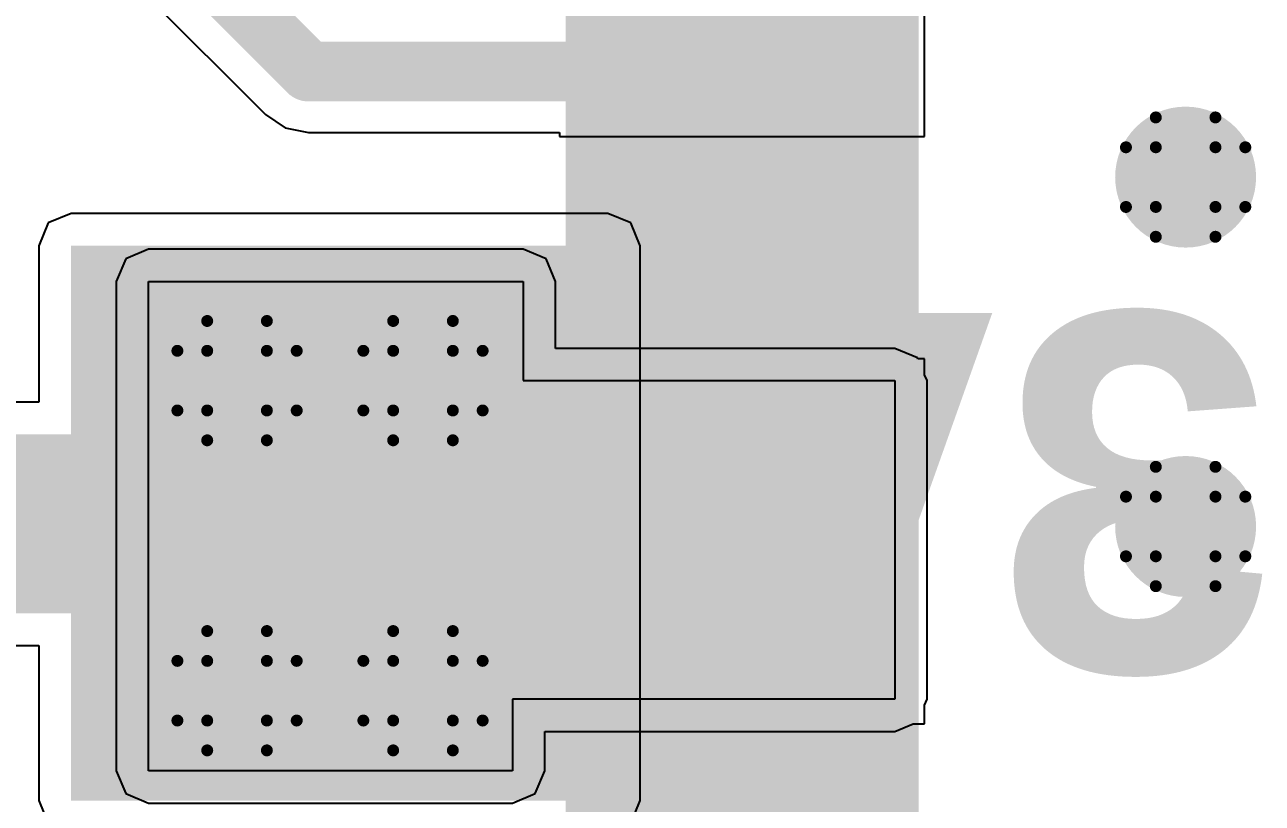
# Model space of a CAD drawing. Header units: inches. Extents: x -25 to 271, y -41 to 15.
# Drawn here: x -19.37 to -14.11, y -20.13 to -16.81 of the extents above; entities that cross this region are included whole.
import ezdxf

# ---------------------------------------------------------------- set-up
doc = ezdxf.new("R2010")
doc.units = ezdxf.units.IN
for name, color, linetype in [('Bottom Layer', 5, 'Continuous'), ('Bottom Overlay', 54, 'Continuous'), ('Bottom Paste', 16, 'Continuous'), ('Bottom Solder', 6, 'Continuous'), ('Drill Drawing', 1, 'Continuous'), ('Top Layer', 1, 'Continuous'), ('Top Solder', 216, 'Continuous'), ('Via Holes', 16, 'Continuous')]:
    doc.layers.add(name, color=color, linetype=linetype)
doc.styles.add('Arial_Bold', font='', dxfattribs={"height": 0.2})
doc.styles.get('Arial_Bold').set_extended_font_data('Arial', bold=True)

# ---------------------------------------------------------------- blocks, each defined once
blk = doc.blocks.new('FH12_30S_0_5SH_55__12')
at = {"layer": 'Top Layer'}
for points in [[(1.1, 0.975), (1.1, 2.275), (1.4, 2.275), (1.4, 0.975)], [(1.6, 0.975), (1.6, 2.275), (1.9, 2.275), (1.9, 0.975)], [(2.1, 0.975), (2.1, 2.275), (2.4, 2.275), (2.4, 0.975)], [(2.6, 0.975), (2.6, 2.275), (2.9, 2.275), (2.9, 0.975)], [(3.1, 0.975), (3.1, 2.275), (3.4, 2.275), (3.4, 0.975)], [(3.6, 0.975), (3.6, 2.275), (3.9, 2.275), (3.9, 0.975)], [(4.1, 0.975), (4.1, 2.275), (4.4, 2.275), (4.4, 0.975)]]:
    blk.add_hatch(color=1, dxfattribs=at).paths.add_polyline_path(points)
at = {"layer": 'Top Solder'}
for points in [[(0.9984, 0.8734), (0.9984, 2.3766), (1.5016, 2.3766), (1.5016, 0.8734)], [(1.4984, 0.8734), (1.4984, 2.3766), (2.0016, 2.3766), (2.0016, 0.8734)], [(1.9984, 0.8734), (1.9984, 2.3766), (2.5016, 2.3766), (2.5016, 0.8734)], [(2.4984, 0.8734), (2.4984, 2.3766), (3.0016, 2.3766), (3.0016, 0.8734)], [(2.9984, 0.8734), (2.9984, 2.3766), (3.5016, 2.3766), (3.5016, 0.8734)], [(3.4984, 0.8734), (3.4984, 2.3766), (4.0016, 2.3766), (4.0016, 0.8734)], [(3.9984, 0.8734), (3.9984, 2.3766), (4.5016, 2.3766), (4.5016, 0.8734)]]:
    blk.add_hatch(color=216, dxfattribs=at).paths.add_polyline_path(points)
blk = doc.blocks.new('TEST_POINT_B_77')
at = {"layer": 'Bottom Layer'}
blk.add_hatch(color=5, dxfattribs=at).paths.add_polyline_path([(0.381, 0.762), (-0.381, 0.762), (-0.762, 0.381), (-0.762, -0.381), (-0.381, -0.762), (0.381, -0.762), (0.762, -0.381), (0.762, 0.381)])
at = {"layer": 'Bottom Paste'}
blk.add_hatch(color=16, dxfattribs=at).paths.add_polyline_path([(0.381, 0.762), (-0.381, 0.762), (-0.762, 0.381), (-0.762, -0.381), (-0.381, -0.762), (0.381, -0.762), (0.762, -0.381), (0.762, 0.381)])
at = {"layer": 'Bottom Solder'}
blk.add_hatch(color=6, dxfattribs=at).paths.add_polyline_path([(0.4318, 0.8636), (-0.4318, 0.8636), (-0.8636, 0.4318), (-0.8636, -0.4318), (-0.4318, -0.8636), (0.4318, -0.8636), (0.8636, -0.4318), (0.8636, 0.4318)])
at = {"layer": 'Bottom Overlay'}
for points in [[(-0.4318, 0.9398, 0.2, 0.2, 0), (-0.9398, 0.4318, 0.2, 0.2, 0)], [(0.4318, 0.9398, 0.2, 0.2, 0), (-0.4318, 0.9398, 0.2, 0.2, 0)], [(0.9398, 0.4318, 0.2, 0.2, 0), (0.4318, 0.9398, 0.2, 0.2, 0)], [(-0.9398, 0.4318, 0.2, 0.2, 0), (-0.9398, -0.4318, 0.2, 0.2, 0)], [(0.9398, 0.4318, 0.2, 0.2, 0), (0.9398, -0.4318, 0.2, 0.2, 0)], [(-0.4318, -0.9398, 0.2, 0.2, 0), (-0.9398, -0.4318, 0.2, 0.2, 0)], [(0.9398, -0.4318, 0.2, 0.2, 0), (0.4318, -0.9398, 0.2, 0.2, 0)], [(0.4318, -0.9398, 0.2, 0.2, 0), (-0.4318, -0.9398, 0.2, 0.2, 0)]]:
    blk.add_lwpolyline(points, format="xyseb", dxfattribs=at)
for points in [[(-0.4818, 0.9398, 0.1, 0.1, 1), (-0.3818, 0.9398, 0.1, 0.1, 1)], [(-0.4818, 0.9398, 0.1, 0.1, 1), (-0.3818, 0.9398, 0.1, 0.1, 1)], [(0.3818, 0.9398, 0.1, 0.1, 1), (0.4818, 0.9398, 0.1, 0.1, 1)], [(0.3818, 0.9398, 0.1, 0.1, 1), (0.4818, 0.9398, 0.1, 0.1, 1)], [(-0.9898, 0.4318, 0.1, 0.1, 1), (-0.8898, 0.4318, 0.1, 0.1, 1)], [(-0.9898, 0.4318, 0.1, 0.1, 1), (-0.8898, 0.4318, 0.1, 0.1, 1)], [(0.8898, 0.4318, 0.1, 0.1, 1), (0.9898, 0.4318, 0.1, 0.1, 1)], [(0.8898, 0.4318, 0.1, 0.1, 1), (0.9898, 0.4318, 0.1, 0.1, 1)], [(-0.9898, -0.4318, 0.1, 0.1, 1), (-0.8898, -0.4318, 0.1, 0.1, 1)], [(-0.9898, -0.4318, 0.1, 0.1, 1), (-0.8898, -0.4318, 0.1, 0.1, 1)], [(0.8898, -0.4318, 0.1, 0.1, 1), (0.9898, -0.4318, 0.1, 0.1, 1)], [(0.8898, -0.4318, 0.1, 0.1, 1), (0.9898, -0.4318, 0.1, 0.1, 1)], [(-0.4818, -0.9398, 0.1, 0.1, 1), (-0.3818, -0.9398, 0.1, 0.1, 1)], [(-0.4818, -0.9398, 0.1, 0.1, 1), (-0.3818, -0.9398, 0.1, 0.1, 1)], [(0.3818, -0.9398, 0.1, 0.1, 1), (0.4818, -0.9398, 0.1, 0.1, 1)], [(0.3818, -0.9398, 0.1, 0.1, 1), (0.4818, -0.9398, 0.1, 0.1, 1)]]:
    blk.add_lwpolyline(points, format="xyseb", close=True, dxfattribs=at)

msp = doc.modelspace()

# ---------------------------------------------------------------- hatches: boundary and pattern name
at = {"layer": 'Bottom Layer'}
h = msp.add_hatch(color=5, dxfattribs=at)
edge = h.paths.add_edge_path()
edge.add_arc((-14.4316, -17.4624), 0.3, 0, 360)
msp.add_hatch(color=5, dxfattribs=at).paths.add_polyline_path([(-19.177, -20.1164), (-16.891, -20.1164), (-16.891, -17.7546), (-19.177, -17.7546)])
h = msp.add_hatch(color=5, dxfattribs=at)
edge = h.paths.add_edge_path()
edge.add_arc((-18.4701, -18.3288), 0.3, 0, 360)
h = msp.add_hatch(color=5, dxfattribs=at)
edge = h.paths.add_edge_path()
edge.add_arc((-17.6784, -18.3288), 0.3, 0, 360)
h = msp.add_hatch(color=5, dxfattribs=at)
edge = h.paths.add_edge_path()
edge.add_arc((-14.4316, -18.9497), 0.3, 0, 360)
h = msp.add_hatch(color=5, dxfattribs=at)
edge = h.paths.add_edge_path()
edge.add_arc((-18.4701, -19.6488), 0.3, 0, 360)
h = msp.add_hatch(color=5, dxfattribs=at)
edge = h.paths.add_edge_path()
edge.add_arc((-17.6784, -19.6488), 0.3, 0, 360)
at = {"layer": 'Top Layer'}
h = msp.add_hatch(color=1, dxfattribs=at)
edge = h.paths.add_edge_path()
edge.add_arc((-14.4316, -17.4624), 0.3, 0, 360)
h = msp.add_hatch(color=1, dxfattribs=at)
edge = h.paths.add_edge_path()
edge.add_arc((-18.4701, -18.3288), 0.3, 0, 360)
h = msp.add_hatch(color=1, dxfattribs=at)
edge = h.paths.add_edge_path()
edge.add_arc((-17.6784, -18.3288), 0.3, 0, 360)
h = msp.add_hatch(color=1, dxfattribs=at)
edge = h.paths.add_edge_path()
edge.add_arc((-14.4316, -18.9497), 0.3, 0, 360)
h = msp.add_hatch(color=1, dxfattribs=at)
edge = h.paths.add_edge_path()
edge.add_arc((-18.4701, -19.6488), 0.3, 0, 360)
h = msp.add_hatch(color=1, dxfattribs=at)
edge = h.paths.add_edge_path()
edge.add_arc((-17.6784, -19.6488), 0.3, 0, 360)
at = {"layer": 'Via Holes'}
h = msp.add_hatch(color=7, dxfattribs=at)
edge = h.paths.add_edge_path()
edge.add_arc((-14.4316, -17.4624), 0.15, 0, 360)
h = msp.add_hatch(color=7, dxfattribs=at)
edge = h.paths.add_edge_path()
edge.add_arc((-18.4701, -18.3288), 0.15, 0, 360)
h = msp.add_hatch(color=7, dxfattribs=at)
edge = h.paths.add_edge_path()
edge.add_arc((-17.6784, -18.3288), 0.15, 0, 360)
h = msp.add_hatch(color=7, dxfattribs=at)
edge = h.paths.add_edge_path()
edge.add_arc((-14.4316, -18.9497), 0.15, 0, 360)
h = msp.add_hatch(color=7, dxfattribs=at)
edge = h.paths.add_edge_path()
edge.add_arc((-18.4701, -19.6488), 0.15, 0, 360)
h = msp.add_hatch(color=7, dxfattribs=at)
edge = h.paths.add_edge_path()
edge.add_arc((-17.6784, -19.6488), 0.15, 0, 360)

# ---------------------------------------------------------------- linework, layer by layer
at = {"layer": 'Bottom Layer'}
for p, q in [((-19.177, -17.6171), (-19.2742, -17.6574)), ((-16.891, -17.6171), (-19.177, -17.6171)), ((-16.7938, -17.6574), (-16.891, -17.6171)), ((-19.2742, -17.6574), (-19.3145, -17.7546)), ((-16.7535, -17.7546), (-16.7938, -17.6574)), ((-19.3145, -17.7546), (-19.3145, -18.4205)), ((-16.7535, -20.1164), (-16.7535, -17.7546)), ((-19.3145, -18.4205), (-20.1267, -18.4205)), ((-19.9121, -19.4564), (-19.3145, -19.4564)), ((-19.3145, -19.4564), (-19.3145, -20.1164)), ((-19.3145, -20.1164), (-19.2742, -20.2136)), ((-16.7938, -20.2136), (-16.7535, -20.1164))]:
    msp.add_line(p, q, dxfattribs=at)
for points in [[(-17.6784, -18.908, 0.762, 0.762, 0), (-17.6784, -18.3288, 0.762, 0.762, 0)], [(-17.7089, -18.9385, 0.762, 0.762, 0), (-17.6784, -18.908, 0.762, 0.762, 0)], [(-20.1267, -18.9385, 0.762, 0.762, 0), (-17.7089, -18.9385, 0.762, 0.762, 0)]]:
    msp.add_lwpolyline(points, format="xyseb", dxfattribs=at)
for points in [[(-17.8689, -18.3288, 0.381, 0.381, 1), (-17.4879, -18.3288, 0.381, 0.381, 1)], [(-17.8689, -18.908, 0.381, 0.381, 1), (-17.4879, -18.908, 0.381, 0.381, 1)], [(-17.8689, -18.908, 0.381, 0.381, 1), (-17.4879, -18.908, 0.381, 0.381, 1)], [(-17.8994, -18.9385, 0.381, 0.381, 1), (-17.5184, -18.9385, 0.381, 0.381, 1)], [(-17.8994, -18.9385, 0.381, 0.381, 1), (-17.5184, -18.9385, 0.381, 0.381, 1)]]:
    msp.add_lwpolyline(points, format="xyseb", close=True, dxfattribs=at)
at = {"layer": 'Drill Drawing'}
for points in [[(-14.5586, -17.3354, 0.0508, 0.0508, 0), (-14.5586, -17.2084, 0.0508, 0.0508, 0)], [(-14.5586, -17.2084, 0.0508, 0.0508, 0), (-14.3046, -17.2084, 0.0508, 0.0508, 0)], [(-14.3046, -17.3354, 0.0508, 0.0508, 0), (-14.3046, -17.2084, 0.0508, 0.0508, 0)], [(-14.6856, -17.5894, 0.0508, 0.0508, 0), (-14.6856, -17.3354, 0.0508, 0.0508, 0)], [(-14.6856, -17.3354, 0.0508, 0.0508, 0), (-14.5586, -17.3354, 0.0508, 0.0508, 0)], [(-14.3046, -17.3354, 0.0508, 0.0508, 0), (-14.1776, -17.3354, 0.0508, 0.0508, 0)], [(-14.1776, -17.5894, 0.0508, 0.0508, 0), (-14.1776, -17.3354, 0.0508, 0.0508, 0)], [(-14.6856, -17.5894, 0.0508, 0.0508, 0), (-14.5586, -17.5894, 0.0508, 0.0508, 0)], [(-14.5586, -17.7164, 0.0508, 0.0508, 0), (-14.5586, -17.5894, 0.0508, 0.0508, 0)], [(-14.3046, -17.5894, 0.0508, 0.0508, 0), (-14.1776, -17.5894, 0.0508, 0.0508, 0)], [(-14.3046, -17.7164, 0.0508, 0.0508, 0), (-14.3046, -17.5894, 0.0508, 0.0508, 0)], [(-14.5586, -17.7164, 0.0508, 0.0508, 0), (-14.3046, -17.7164, 0.0508, 0.0508, 0)], [(-18.5971, -18.2018, 0.0508, 0.0508, 0), (-18.5971, -18.0748, 0.0508, 0.0508, 0)], [(-18.5971, -18.0748, 0.0508, 0.0508, 0), (-18.3431, -18.0748, 0.0508, 0.0508, 0)], [(-18.3431, -18.2018, 0.0508, 0.0508, 0), (-18.3431, -18.0748, 0.0508, 0.0508, 0)], [(-17.8054, -18.2018, 0.0508, 0.0508, 0), (-17.8054, -18.0748, 0.0508, 0.0508, 0)], [(-17.8054, -18.0748, 0.0508, 0.0508, 0), (-17.5514, -18.0748, 0.0508, 0.0508, 0)], [(-17.5514, -18.2018, 0.0508, 0.0508, 0), (-17.5514, -18.0748, 0.0508, 0.0508, 0)], [(-18.7241, -18.4558, 0.0508, 0.0508, 0), (-18.7241, -18.2018, 0.0508, 0.0508, 0)], [(-18.7241, -18.2018, 0.0508, 0.0508, 0), (-18.5971, -18.2018, 0.0508, 0.0508, 0)], [(-18.3431, -18.2018, 0.0508, 0.0508, 0), (-18.2161, -18.2018, 0.0508, 0.0508, 0)], [(-18.2161, -18.4558, 0.0508, 0.0508, 0), (-18.2161, -18.2018, 0.0508, 0.0508, 0)], [(-17.9324, -18.4558, 0.0508, 0.0508, 0), (-17.9324, -18.2018, 0.0508, 0.0508, 0)], [(-17.9324, -18.2018, 0.0508, 0.0508, 0), (-17.8054, -18.2018, 0.0508, 0.0508, 0)], [(-17.5514, -18.2018, 0.0508, 0.0508, 0), (-17.4244, -18.2018, 0.0508, 0.0508, 0)], [(-17.4244, -18.4558, 0.0508, 0.0508, 0), (-17.4244, -18.2018, 0.0508, 0.0508, 0)], [(-18.7241, -18.4558, 0.0508, 0.0508, 0), (-18.5971, -18.4558, 0.0508, 0.0508, 0)], [(-18.5971, -18.5828, 0.0508, 0.0508, 0), (-18.5971, -18.4558, 0.0508, 0.0508, 0)], [(-18.3431, -18.4558, 0.0508, 0.0508, 0), (-18.2161, -18.4558, 0.0508, 0.0508, 0)], [(-18.3431, -18.5828, 0.0508, 0.0508, 0), (-18.3431, -18.4558, 0.0508, 0.0508, 0)], [(-17.9324, -18.4558, 0.0508, 0.0508, 0), (-17.8054, -18.4558, 0.0508, 0.0508, 0)], [(-17.8054, -18.5828, 0.0508, 0.0508, 0), (-17.8054, -18.4558, 0.0508, 0.0508, 0)], [(-17.5514, -18.4558, 0.0508, 0.0508, 0), (-17.4244, -18.4558, 0.0508, 0.0508, 0)], [(-17.5514, -18.5828, 0.0508, 0.0508, 0), (-17.5514, -18.4558, 0.0508, 0.0508, 0)], [(-18.5971, -18.5828, 0.0508, 0.0508, 0), (-18.3431, -18.5828, 0.0508, 0.0508, 0)], [(-17.8054, -18.5828, 0.0508, 0.0508, 0), (-17.5514, -18.5828, 0.0508, 0.0508, 0)], [(-14.5586, -18.8227, 0.0508, 0.0508, 0), (-14.5586, -18.6957, 0.0508, 0.0508, 0)], [(-14.5586, -18.6957, 0.0508, 0.0508, 0), (-14.3046, -18.6957, 0.0508, 0.0508, 0)], [(-14.3046, -18.8227, 0.0508, 0.0508, 0), (-14.3046, -18.6957, 0.0508, 0.0508, 0)], [(-14.6856, -19.0767, 0.0508, 0.0508, 0), (-14.6856, -18.8227, 0.0508, 0.0508, 0)], [(-14.6856, -18.8227, 0.0508, 0.0508, 0), (-14.5586, -18.8227, 0.0508, 0.0508, 0)], [(-14.3046, -18.8227, 0.0508, 0.0508, 0), (-14.1776, -18.8227, 0.0508, 0.0508, 0)], [(-14.1776, -19.0767, 0.0508, 0.0508, 0), (-14.1776, -18.8227, 0.0508, 0.0508, 0)], [(-14.6856, -19.0767, 0.0508, 0.0508, 0), (-14.5586, -19.0767, 0.0508, 0.0508, 0)], [(-14.5586, -19.2037, 0.0508, 0.0508, 0), (-14.5586, -19.0767, 0.0508, 0.0508, 0)], [(-14.3046, -19.0767, 0.0508, 0.0508, 0), (-14.1776, -19.0767, 0.0508, 0.0508, 0)], [(-14.3046, -19.2037, 0.0508, 0.0508, 0), (-14.3046, -19.0767, 0.0508, 0.0508, 0)], [(-14.5586, -19.2037, 0.0508, 0.0508, 0), (-14.3046, -19.2037, 0.0508, 0.0508, 0)], [(-18.5971, -19.5218, 0.0508, 0.0508, 0), (-18.5971, -19.3948, 0.0508, 0.0508, 0)], [(-18.5971, -19.3948, 0.0508, 0.0508, 0), (-18.3431, -19.3948, 0.0508, 0.0508, 0)], [(-18.3431, -19.5218, 0.0508, 0.0508, 0), (-18.3431, -19.3948, 0.0508, 0.0508, 0)], [(-17.8054, -19.5218, 0.0508, 0.0508, 0), (-17.8054, -19.3948, 0.0508, 0.0508, 0)], [(-17.8054, -19.3948, 0.0508, 0.0508, 0), (-17.5514, -19.3948, 0.0508, 0.0508, 0)], [(-17.5514, -19.5218, 0.0508, 0.0508, 0), (-17.5514, -19.3948, 0.0508, 0.0508, 0)], [(-18.7241, -19.7758, 0.0508, 0.0508, 0), (-18.7241, -19.5218, 0.0508, 0.0508, 0)], [(-18.7241, -19.5218, 0.0508, 0.0508, 0), (-18.5971, -19.5218, 0.0508, 0.0508, 0)], [(-18.3431, -19.5218, 0.0508, 0.0508, 0), (-18.2161, -19.5218, 0.0508, 0.0508, 0)], [(-18.2161, -19.7758, 0.0508, 0.0508, 0), (-18.2161, -19.5218, 0.0508, 0.0508, 0)], [(-17.9324, -19.7758, 0.0508, 0.0508, 0), (-17.9324, -19.5218, 0.0508, 0.0508, 0)], [(-17.9324, -19.5218, 0.0508, 0.0508, 0), (-17.8054, -19.5218, 0.0508, 0.0508, 0)], [(-17.5514, -19.5218, 0.0508, 0.0508, 0), (-17.4244, -19.5218, 0.0508, 0.0508, 0)], [(-17.4244, -19.7758, 0.0508, 0.0508, 0), (-17.4244, -19.5218, 0.0508, 0.0508, 0)], [(-18.7241, -19.7758, 0.0508, 0.0508, 0), (-18.5971, -19.7758, 0.0508, 0.0508, 0)], [(-18.5971, -19.9028, 0.0508, 0.0508, 0), (-18.5971, -19.7758, 0.0508, 0.0508, 0)], [(-18.3431, -19.7758, 0.0508, 0.0508, 0), (-18.2161, -19.7758, 0.0508, 0.0508, 0)], [(-18.3431, -19.9028, 0.0508, 0.0508, 0), (-18.3431, -19.7758, 0.0508, 0.0508, 0)], [(-17.9324, -19.7758, 0.0508, 0.0508, 0), (-17.8054, -19.7758, 0.0508, 0.0508, 0)], [(-17.8054, -19.9028, 0.0508, 0.0508, 0), (-17.8054, -19.7758, 0.0508, 0.0508, 0)], [(-17.5514, -19.7758, 0.0508, 0.0508, 0), (-17.4244, -19.7758, 0.0508, 0.0508, 0)], [(-17.5514, -19.9028, 0.0508, 0.0508, 0), (-17.5514, -19.7758, 0.0508, 0.0508, 0)], [(-18.5971, -19.9028, 0.0508, 0.0508, 0), (-18.3431, -19.9028, 0.0508, 0.0508, 0)], [(-17.8054, -19.9028, 0.0508, 0.0508, 0), (-17.5514, -19.9028, 0.0508, 0.0508, 0)]]:
    msp.add_lwpolyline(points, format="xyseb", dxfattribs=at)
for points in [[(-14.5713, -17.2084, 0.0254, 0.0254, 1), (-14.5459, -17.2084, 0.0254, 0.0254, 1)], [(-14.5713, -17.2084, 0.0254, 0.0254, 1), (-14.5459, -17.2084, 0.0254, 0.0254, 1)], [(-14.3173, -17.2084, 0.0254, 0.0254, 1), (-14.2919, -17.2084, 0.0254, 0.0254, 1)], [(-14.3173, -17.2084, 0.0254, 0.0254, 1), (-14.2919, -17.2084, 0.0254, 0.0254, 1)], [(-14.6983, -17.3354, 0.0254, 0.0254, 1), (-14.6729, -17.3354, 0.0254, 0.0254, 1)], [(-14.6983, -17.3354, 0.0254, 0.0254, 1), (-14.6729, -17.3354, 0.0254, 0.0254, 1)], [(-14.5713, -17.3354, 0.0254, 0.0254, 1), (-14.5459, -17.3354, 0.0254, 0.0254, 1)], [(-14.5713, -17.3354, 0.0254, 0.0254, 1), (-14.5459, -17.3354, 0.0254, 0.0254, 1)], [(-14.3173, -17.3354, 0.0254, 0.0254, 1), (-14.2919, -17.3354, 0.0254, 0.0254, 1)], [(-14.3173, -17.3354, 0.0254, 0.0254, 1), (-14.2919, -17.3354, 0.0254, 0.0254, 1)], [(-14.1903, -17.3354, 0.0254, 0.0254, 1), (-14.1649, -17.3354, 0.0254, 0.0254, 1)], [(-14.1903, -17.3354, 0.0254, 0.0254, 1), (-14.1649, -17.3354, 0.0254, 0.0254, 1)], [(-14.6983, -17.5894, 0.0254, 0.0254, 1), (-14.6729, -17.5894, 0.0254, 0.0254, 1)], [(-14.6983, -17.5894, 0.0254, 0.0254, 1), (-14.6729, -17.5894, 0.0254, 0.0254, 1)], [(-14.5713, -17.5894, 0.0254, 0.0254, 1), (-14.5459, -17.5894, 0.0254, 0.0254, 1)], [(-14.5713, -17.5894, 0.0254, 0.0254, 1), (-14.5459, -17.5894, 0.0254, 0.0254, 1)], [(-14.3173, -17.5894, 0.0254, 0.0254, 1), (-14.2919, -17.5894, 0.0254, 0.0254, 1)], [(-14.3173, -17.5894, 0.0254, 0.0254, 1), (-14.2919, -17.5894, 0.0254, 0.0254, 1)], [(-14.1903, -17.5894, 0.0254, 0.0254, 1), (-14.1649, -17.5894, 0.0254, 0.0254, 1)], [(-14.1903, -17.5894, 0.0254, 0.0254, 1), (-14.1649, -17.5894, 0.0254, 0.0254, 1)], [(-14.5713, -17.7164, 0.0254, 0.0254, 1), (-14.5459, -17.7164, 0.0254, 0.0254, 1)], [(-14.5713, -17.7164, 0.0254, 0.0254, 1), (-14.5459, -17.7164, 0.0254, 0.0254, 1)], [(-14.3173, -17.7164, 0.0254, 0.0254, 1), (-14.2919, -17.7164, 0.0254, 0.0254, 1)], [(-14.3173, -17.7164, 0.0254, 0.0254, 1), (-14.2919, -17.7164, 0.0254, 0.0254, 1)], [(-18.6098, -18.0748, 0.0254, 0.0254, 1), (-18.5844, -18.0748, 0.0254, 0.0254, 1)], [(-18.6098, -18.0748, 0.0254, 0.0254, 1), (-18.5844, -18.0748, 0.0254, 0.0254, 1)], [(-18.3558, -18.0748, 0.0254, 0.0254, 1), (-18.3304, -18.0748, 0.0254, 0.0254, 1)], [(-18.3558, -18.0748, 0.0254, 0.0254, 1), (-18.3304, -18.0748, 0.0254, 0.0254, 1)], [(-17.8181, -18.0748, 0.0254, 0.0254, 1), (-17.7927, -18.0748, 0.0254, 0.0254, 1)], [(-17.8181, -18.0748, 0.0254, 0.0254, 1), (-17.7927, -18.0748, 0.0254, 0.0254, 1)], [(-17.5641, -18.0748, 0.0254, 0.0254, 1), (-17.5387, -18.0748, 0.0254, 0.0254, 1)], [(-17.5641, -18.0748, 0.0254, 0.0254, 1), (-17.5387, -18.0748, 0.0254, 0.0254, 1)], [(-18.7368, -18.2018, 0.0254, 0.0254, 1), (-18.7114, -18.2018, 0.0254, 0.0254, 1)], [(-18.7368, -18.2018, 0.0254, 0.0254, 1), (-18.7114, -18.2018, 0.0254, 0.0254, 1)], [(-18.6098, -18.2018, 0.0254, 0.0254, 1), (-18.5844, -18.2018, 0.0254, 0.0254, 1)], [(-18.6098, -18.2018, 0.0254, 0.0254, 1), (-18.5844, -18.2018, 0.0254, 0.0254, 1)], [(-18.3558, -18.2018, 0.0254, 0.0254, 1), (-18.3304, -18.2018, 0.0254, 0.0254, 1)], [(-18.3558, -18.2018, 0.0254, 0.0254, 1), (-18.3304, -18.2018, 0.0254, 0.0254, 1)], [(-18.2288, -18.2018, 0.0254, 0.0254, 1), (-18.2034, -18.2018, 0.0254, 0.0254, 1)], [(-18.2288, -18.2018, 0.0254, 0.0254, 1), (-18.2034, -18.2018, 0.0254, 0.0254, 1)], [(-17.9451, -18.2018, 0.0254, 0.0254, 1), (-17.9197, -18.2018, 0.0254, 0.0254, 1)], [(-17.9451, -18.2018, 0.0254, 0.0254, 1), (-17.9197, -18.2018, 0.0254, 0.0254, 1)], [(-17.8181, -18.2018, 0.0254, 0.0254, 1), (-17.7927, -18.2018, 0.0254, 0.0254, 1)], [(-17.8181, -18.2018, 0.0254, 0.0254, 1), (-17.7927, -18.2018, 0.0254, 0.0254, 1)], [(-17.5641, -18.2018, 0.0254, 0.0254, 1), (-17.5387, -18.2018, 0.0254, 0.0254, 1)], [(-17.5641, -18.2018, 0.0254, 0.0254, 1), (-17.5387, -18.2018, 0.0254, 0.0254, 1)], [(-17.4371, -18.2018, 0.0254, 0.0254, 1), (-17.4117, -18.2018, 0.0254, 0.0254, 1)], [(-17.4371, -18.2018, 0.0254, 0.0254, 1), (-17.4117, -18.2018, 0.0254, 0.0254, 1)], [(-18.7368, -18.4558, 0.0254, 0.0254, 1), (-18.7114, -18.4558, 0.0254, 0.0254, 1)], [(-18.7368, -18.4558, 0.0254, 0.0254, 1), (-18.7114, -18.4558, 0.0254, 0.0254, 1)], [(-18.6098, -18.4558, 0.0254, 0.0254, 1), (-18.5844, -18.4558, 0.0254, 0.0254, 1)], [(-18.6098, -18.4558, 0.0254, 0.0254, 1), (-18.5844, -18.4558, 0.0254, 0.0254, 1)], [(-18.3558, -18.4558, 0.0254, 0.0254, 1), (-18.3304, -18.4558, 0.0254, 0.0254, 1)], [(-18.3558, -18.4558, 0.0254, 0.0254, 1), (-18.3304, -18.4558, 0.0254, 0.0254, 1)], [(-18.2288, -18.4558, 0.0254, 0.0254, 1), (-18.2034, -18.4558, 0.0254, 0.0254, 1)], [(-18.2288, -18.4558, 0.0254, 0.0254, 1), (-18.2034, -18.4558, 0.0254, 0.0254, 1)], [(-17.9451, -18.4558, 0.0254, 0.0254, 1), (-17.9197, -18.4558, 0.0254, 0.0254, 1)], [(-17.9451, -18.4558, 0.0254, 0.0254, 1), (-17.9197, -18.4558, 0.0254, 0.0254, 1)], [(-17.8181, -18.4558, 0.0254, 0.0254, 1), (-17.7927, -18.4558, 0.0254, 0.0254, 1)], [(-17.8181, -18.4558, 0.0254, 0.0254, 1), (-17.7927, -18.4558, 0.0254, 0.0254, 1)], [(-17.5641, -18.4558, 0.0254, 0.0254, 1), (-17.5387, -18.4558, 0.0254, 0.0254, 1)], [(-17.5641, -18.4558, 0.0254, 0.0254, 1), (-17.5387, -18.4558, 0.0254, 0.0254, 1)], [(-17.4371, -18.4558, 0.0254, 0.0254, 1), (-17.4117, -18.4558, 0.0254, 0.0254, 1)], [(-17.4371, -18.4558, 0.0254, 0.0254, 1), (-17.4117, -18.4558, 0.0254, 0.0254, 1)], [(-18.6098, -18.5828, 0.0254, 0.0254, 1), (-18.5844, -18.5828, 0.0254, 0.0254, 1)], [(-18.6098, -18.5828, 0.0254, 0.0254, 1), (-18.5844, -18.5828, 0.0254, 0.0254, 1)], [(-18.3558, -18.5828, 0.0254, 0.0254, 1), (-18.3304, -18.5828, 0.0254, 0.0254, 1)], [(-18.3558, -18.5828, 0.0254, 0.0254, 1), (-18.3304, -18.5828, 0.0254, 0.0254, 1)], [(-17.8181, -18.5828, 0.0254, 0.0254, 1), (-17.7927, -18.5828, 0.0254, 0.0254, 1)], [(-17.8181, -18.5828, 0.0254, 0.0254, 1), (-17.7927, -18.5828, 0.0254, 0.0254, 1)], [(-17.5641, -18.5828, 0.0254, 0.0254, 1), (-17.5387, -18.5828, 0.0254, 0.0254, 1)], [(-17.5641, -18.5828, 0.0254, 0.0254, 1), (-17.5387, -18.5828, 0.0254, 0.0254, 1)], [(-14.5713, -18.6957, 0.0254, 0.0254, 1), (-14.5459, -18.6957, 0.0254, 0.0254, 1)], [(-14.5713, -18.6957, 0.0254, 0.0254, 1), (-14.5459, -18.6957, 0.0254, 0.0254, 1)], [(-14.3173, -18.6957, 0.0254, 0.0254, 1), (-14.2919, -18.6957, 0.0254, 0.0254, 1)], [(-14.3173, -18.6957, 0.0254, 0.0254, 1), (-14.2919, -18.6957, 0.0254, 0.0254, 1)], [(-14.6983, -18.8227, 0.0254, 0.0254, 1), (-14.6729, -18.8227, 0.0254, 0.0254, 1)], [(-14.6983, -18.8227, 0.0254, 0.0254, 1), (-14.6729, -18.8227, 0.0254, 0.0254, 1)], [(-14.5713, -18.8227, 0.0254, 0.0254, 1), (-14.5459, -18.8227, 0.0254, 0.0254, 1)], [(-14.5713, -18.8227, 0.0254, 0.0254, 1), (-14.5459, -18.8227, 0.0254, 0.0254, 1)], [(-14.3173, -18.8227, 0.0254, 0.0254, 1), (-14.2919, -18.8227, 0.0254, 0.0254, 1)], [(-14.3173, -18.8227, 0.0254, 0.0254, 1), (-14.2919, -18.8227, 0.0254, 0.0254, 1)], [(-14.1903, -18.8227, 0.0254, 0.0254, 1), (-14.1649, -18.8227, 0.0254, 0.0254, 1)], [(-14.1903, -18.8227, 0.0254, 0.0254, 1), (-14.1649, -18.8227, 0.0254, 0.0254, 1)], [(-14.6983, -19.0767, 0.0254, 0.0254, 1), (-14.6729, -19.0767, 0.0254, 0.0254, 1)], [(-14.6983, -19.0767, 0.0254, 0.0254, 1), (-14.6729, -19.0767, 0.0254, 0.0254, 1)], [(-14.5713, -19.0767, 0.0254, 0.0254, 1), (-14.5459, -19.0767, 0.0254, 0.0254, 1)], [(-14.5713, -19.0767, 0.0254, 0.0254, 1), (-14.5459, -19.0767, 0.0254, 0.0254, 1)], [(-14.3173, -19.0767, 0.0254, 0.0254, 1), (-14.2919, -19.0767, 0.0254, 0.0254, 1)], [(-14.3173, -19.0767, 0.0254, 0.0254, 1), (-14.2919, -19.0767, 0.0254, 0.0254, 1)], [(-14.1903, -19.0767, 0.0254, 0.0254, 1), (-14.1649, -19.0767, 0.0254, 0.0254, 1)], [(-14.1903, -19.0767, 0.0254, 0.0254, 1), (-14.1649, -19.0767, 0.0254, 0.0254, 1)], [(-14.5713, -19.2037, 0.0254, 0.0254, 1), (-14.5459, -19.2037, 0.0254, 0.0254, 1)], [(-14.5713, -19.2037, 0.0254, 0.0254, 1), (-14.5459, -19.2037, 0.0254, 0.0254, 1)], [(-14.3173, -19.2037, 0.0254, 0.0254, 1), (-14.2919, -19.2037, 0.0254, 0.0254, 1)], [(-14.3173, -19.2037, 0.0254, 0.0254, 1), (-14.2919, -19.2037, 0.0254, 0.0254, 1)], [(-18.6098, -19.3948, 0.0254, 0.0254, 1), (-18.5844, -19.3948, 0.0254, 0.0254, 1)], [(-18.6098, -19.3948, 0.0254, 0.0254, 1), (-18.5844, -19.3948, 0.0254, 0.0254, 1)], [(-18.3558, -19.3948, 0.0254, 0.0254, 1), (-18.3304, -19.3948, 0.0254, 0.0254, 1)], [(-18.3558, -19.3948, 0.0254, 0.0254, 1), (-18.3304, -19.3948, 0.0254, 0.0254, 1)], [(-17.8181, -19.3948, 0.0254, 0.0254, 1), (-17.7927, -19.3948, 0.0254, 0.0254, 1)], [(-17.8181, -19.3948, 0.0254, 0.0254, 1), (-17.7927, -19.3948, 0.0254, 0.0254, 1)], [(-17.5641, -19.3948, 0.0254, 0.0254, 1), (-17.5387, -19.3948, 0.0254, 0.0254, 1)], [(-17.5641, -19.3948, 0.0254, 0.0254, 1), (-17.5387, -19.3948, 0.0254, 0.0254, 1)], [(-18.7368, -19.5218, 0.0254, 0.0254, 1), (-18.7114, -19.5218, 0.0254, 0.0254, 1)], [(-18.7368, -19.5218, 0.0254, 0.0254, 1), (-18.7114, -19.5218, 0.0254, 0.0254, 1)], [(-18.6098, -19.5218, 0.0254, 0.0254, 1), (-18.5844, -19.5218, 0.0254, 0.0254, 1)], [(-18.6098, -19.5218, 0.0254, 0.0254, 1), (-18.5844, -19.5218, 0.0254, 0.0254, 1)], [(-18.3558, -19.5218, 0.0254, 0.0254, 1), (-18.3304, -19.5218, 0.0254, 0.0254, 1)], [(-18.3558, -19.5218, 0.0254, 0.0254, 1), (-18.3304, -19.5218, 0.0254, 0.0254, 1)], [(-18.2288, -19.5218, 0.0254, 0.0254, 1), (-18.2034, -19.5218, 0.0254, 0.0254, 1)], [(-18.2288, -19.5218, 0.0254, 0.0254, 1), (-18.2034, -19.5218, 0.0254, 0.0254, 1)], [(-17.9451, -19.5218, 0.0254, 0.0254, 1), (-17.9197, -19.5218, 0.0254, 0.0254, 1)], [(-17.9451, -19.5218, 0.0254, 0.0254, 1), (-17.9197, -19.5218, 0.0254, 0.0254, 1)], [(-17.8181, -19.5218, 0.0254, 0.0254, 1), (-17.7927, -19.5218, 0.0254, 0.0254, 1)], [(-17.8181, -19.5218, 0.0254, 0.0254, 1), (-17.7927, -19.5218, 0.0254, 0.0254, 1)], [(-17.5641, -19.5218, 0.0254, 0.0254, 1), (-17.5387, -19.5218, 0.0254, 0.0254, 1)], [(-17.5641, -19.5218, 0.0254, 0.0254, 1), (-17.5387, -19.5218, 0.0254, 0.0254, 1)], [(-17.4371, -19.5218, 0.0254, 0.0254, 1), (-17.4117, -19.5218, 0.0254, 0.0254, 1)], [(-17.4371, -19.5218, 0.0254, 0.0254, 1), (-17.4117, -19.5218, 0.0254, 0.0254, 1)], [(-18.7368, -19.7758, 0.0254, 0.0254, 1), (-18.7114, -19.7758, 0.0254, 0.0254, 1)], [(-18.7368, -19.7758, 0.0254, 0.0254, 1), (-18.7114, -19.7758, 0.0254, 0.0254, 1)], [(-18.6098, -19.7758, 0.0254, 0.0254, 1), (-18.5844, -19.7758, 0.0254, 0.0254, 1)], [(-18.6098, -19.7758, 0.0254, 0.0254, 1), (-18.5844, -19.7758, 0.0254, 0.0254, 1)], [(-18.3558, -19.7758, 0.0254, 0.0254, 1), (-18.3304, -19.7758, 0.0254, 0.0254, 1)], [(-18.3558, -19.7758, 0.0254, 0.0254, 1), (-18.3304, -19.7758, 0.0254, 0.0254, 1)], [(-18.2288, -19.7758, 0.0254, 0.0254, 1), (-18.2034, -19.7758, 0.0254, 0.0254, 1)], [(-18.2288, -19.7758, 0.0254, 0.0254, 1), (-18.2034, -19.7758, 0.0254, 0.0254, 1)], [(-17.9451, -19.7758, 0.0254, 0.0254, 1), (-17.9197, -19.7758, 0.0254, 0.0254, 1)], [(-17.9451, -19.7758, 0.0254, 0.0254, 1), (-17.9197, -19.7758, 0.0254, 0.0254, 1)], [(-17.8181, -19.7758, 0.0254, 0.0254, 1), (-17.7927, -19.7758, 0.0254, 0.0254, 1)], [(-17.8181, -19.7758, 0.0254, 0.0254, 1), (-17.7927, -19.7758, 0.0254, 0.0254, 1)], [(-17.5641, -19.7758, 0.0254, 0.0254, 1), (-17.5387, -19.7758, 0.0254, 0.0254, 1)], [(-17.5641, -19.7758, 0.0254, 0.0254, 1), (-17.5387, -19.7758, 0.0254, 0.0254, 1)], [(-17.4371, -19.7758, 0.0254, 0.0254, 1), (-17.4117, -19.7758, 0.0254, 0.0254, 1)], [(-17.4371, -19.7758, 0.0254, 0.0254, 1), (-17.4117, -19.7758, 0.0254, 0.0254, 1)], [(-18.6098, -19.9028, 0.0254, 0.0254, 1), (-18.5844, -19.9028, 0.0254, 0.0254, 1)], [(-18.6098, -19.9028, 0.0254, 0.0254, 1), (-18.5844, -19.9028, 0.0254, 0.0254, 1)], [(-18.3558, -19.9028, 0.0254, 0.0254, 1), (-18.3304, -19.9028, 0.0254, 0.0254, 1)], [(-18.3558, -19.9028, 0.0254, 0.0254, 1), (-18.3304, -19.9028, 0.0254, 0.0254, 1)], [(-17.8181, -19.9028, 0.0254, 0.0254, 1), (-17.7927, -19.9028, 0.0254, 0.0254, 1)], [(-17.8181, -19.9028, 0.0254, 0.0254, 1), (-17.7927, -19.9028, 0.0254, 0.0254, 1)], [(-17.5641, -19.9028, 0.0254, 0.0254, 1), (-17.5387, -19.9028, 0.0254, 0.0254, 1)], [(-17.5641, -19.9028, 0.0254, 0.0254, 1), (-17.5387, -19.9028, 0.0254, 0.0254, 1)]]:
    msp.add_lwpolyline(points, format="xyseb", close=True, dxfattribs=at)
at = {"layer": 'Top Layer'}
for p, q in [((-15.5431, -17.29), (-15.5431, -16.236)), ((-19.1162, -16.429), (-18.3488, -17.1965)), ((-18.3488, -17.1965), (-18.2647, -17.2526)), ((-18.2647, -17.2526), (-18.1656, -17.2723)), ((-18.1656, -17.2723), (-17.0971, -17.2723)), ((-17.0971, -17.2723), (-17.0971, -17.29)), ((-17.0971, -17.29), (-15.5431, -17.29)), ((-18.8468, -17.7695), (-18.944, -17.8098)), ((-17.2519, -17.7695), (-18.8468, -17.7695)), ((-17.1547, -17.8098), (-17.2519, -17.7695)), ((-18.944, -17.8098), (-18.9843, -17.907)), ((-17.1144, -17.907), (-17.1547, -17.8098)), ((-18.9843, -17.907), (-18.9843, -19.9898)), ((-18.8468, -19.9898), (-18.8468, -17.907)), ((-18.8468, -17.907), (-17.2519, -17.907)), ((-17.2519, -17.907), (-17.2519, -18.3288)), ((-17.1144, -18.1914), (-17.1144, -17.907)), ((-15.6701, -18.1914), (-17.1144, -18.1914)), ((-15.5729, -18.2316), (-15.6701, -18.1914)), ((-15.5711, -18.236), (-15.5729, -18.2316)), ((-15.5431, -18.236), (-15.5711, -18.236)), ((-15.5431, -18.3036), (-15.5431, -18.236)), ((-17.2519, -18.3288), (-15.6701, -18.3288)), ((-15.6701, -18.3288), (-15.6701, -19.685)), ((-15.5326, -18.3288), (-15.5431, -18.3036)), ((-15.5326, -19.685), (-15.5326, -18.3288)), ((-15.6701, -19.685), (-17.2974, -19.685)), ((-17.2974, -19.685), (-17.2974, -19.9898)), ((-15.5431, -19.7103), (-15.5326, -19.685)), ((-15.5431, -19.79), (-15.5431, -19.7103)), ((-15.6701, -19.8225), (-15.5917, -19.79)), ((-15.5917, -19.79), (-15.5431, -19.79)), ((-17.1599, -19.9898), (-17.1599, -19.8225)), ((-17.1599, -19.8225), (-15.6701, -19.8225)), ((-18.9843, -19.9898), (-18.944, -20.087)), ((-17.2974, -19.9898), (-18.8468, -19.9898)), ((-17.2002, -20.087), (-17.1599, -19.9898)), ((-18.944, -20.087), (-18.8468, -20.1273)), ((-17.2974, -20.1273), (-17.2002, -20.087)), ((-18.8468, -20.1273), (-17.2974, -20.1273))]:
    msp.add_line(p, q, dxfattribs=at)
for points in [[(-19.177, -16.002, 0.254, 0.254, 0), (-18.1656, -17.0134, 0.254, 0.254, 0)], [(-18.1656, -17.0134, 0.254, 0.254, 0), (-16.3201, -17.0134, 0.254, 0.254, 0)]]:
    msp.add_lwpolyline(points, format="xyseb", dxfattribs=at)
for points in [[(-18.2291, -17.0134, 0.127, 0.127, 1), (-18.1021, -17.0134, 0.127, 0.127, 1)], [(-18.2291, -17.0134, 0.127, 0.127, 1), (-18.1021, -17.0134, 0.127, 0.127, 1)], [(-16.3836, -17.0134, 0.127, 0.127, 1), (-16.2566, -17.0134, 0.127, 0.127, 1)]]:
    msp.add_lwpolyline(points, format="xyseb", close=True, dxfattribs=at)

# ---------------------------------------------------------------- block references
for name, p, rotation in [('FH12_30S_0_5SH_55__12', (-17.9451, -15.763), 270), ('TEST_POINT_B_77', (-17.7089, -18.9385), 180)]:
    msp.add_blockref(name, p, dxfattribs=dict(rotation=rotation))

# ---------------------------------------------------------------- texts
at = {"layer": 'Bottom Overlay', "style": 'Arial_Bold', "text_generation_flag": 2}
msp.add_text('3V3', height=1.524, rotation=360, dxfattribs=at).set_placement((-14.0565, -19.5651))

doc.saveas('drawing.dxf')
